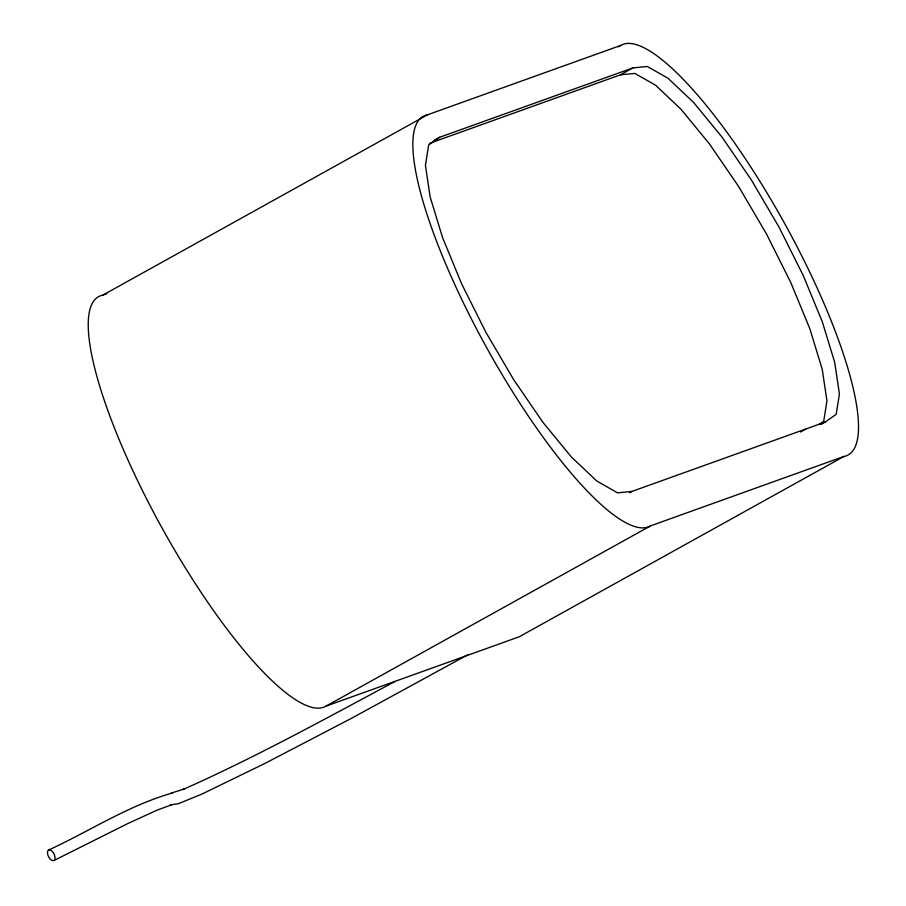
<?xml version="1.0" encoding="UTF-8"?>
<svg xmlns="http://www.w3.org/2000/svg" width="906" height="906" viewBox="0 0 906 906"><rect width="100%" height="100%" fill="white"/><g stroke="black" fill="none" stroke-linecap="round" stroke-linejoin="round"><path stroke-width="1.36" d="M439.648 137.27L428.674 144.971L425.435 165.379L430.157 196.976L442.502 237.406L461.55 283.646L485.876 332.264L513.668 379.648L542.864 422.241L571.29 456.896L596.816 481.029L617.541 492.83L631.935 491.426L825.207 422.049L836.181 414.336L839.432 393.929L834.698 362.343L822.354 321.913L803.305 275.673L778.979 227.044L751.187 179.671L721.991 137.066L693.577 102.412L668.05 78.29L647.314 66.489L632.92 67.893L439.648 137.27L433.974 140.419M819.307 424.359L823.701 421.279L826.94 400.871L822.218 369.274L809.873 328.844L790.825 282.604L766.499 233.986L738.696 186.602L709.511 144.009L681.086 109.354L655.559 85.221L634.834 73.42L620.44 74.824L429.806 143.261M102.842 295.118L427.462 114.824L620.735 45.436A234.235 56.625 61 0 1 788.605 230.747A234.235 56.625 61 0 1 843.905 456.465L519.285 636.759L326.001 706.136A234.235 56.625 61 0 1 158.131 520.837A234.235 56.625 61 0 1 102.842 295.118L106.806 293.691M618.266 46.806L620.735 45.436M620.44 74.824L632.92 67.893M629.67 492.683L631.935 491.426M800.553 432.015L806.227 428.855M820.666 424.563L825.207 422.049M326.001 706.136L650.621 525.842L843.905 456.465M468.062 654.619L351.086 718.526L264.529 763.622L201.936 794.075L178.323 803.724L170.317 804.89M395.016 681.471C325.129 718.922 255.537 757.269 183.046 789.5L184.394 788.979L171.155 793.112L172.684 792.943C128.856 805.174 89.649 831.142 48.46 850.111M54.077 860.451L127.825 823.554L157.327 810.043L171.834 804.732M650.621 525.842A234.235 56.625 61 0 1 482.751 340.543A234.235 56.625 61 0 1 427.462 114.824M47.44 852.784A5.889 3.058 62.8 0 0 53.307 860.7A5.889 3.058 62.8 0 0 53.046 852.365A5.889 3.058 62.8 0 0 47.44 852.784"/></g></svg>
